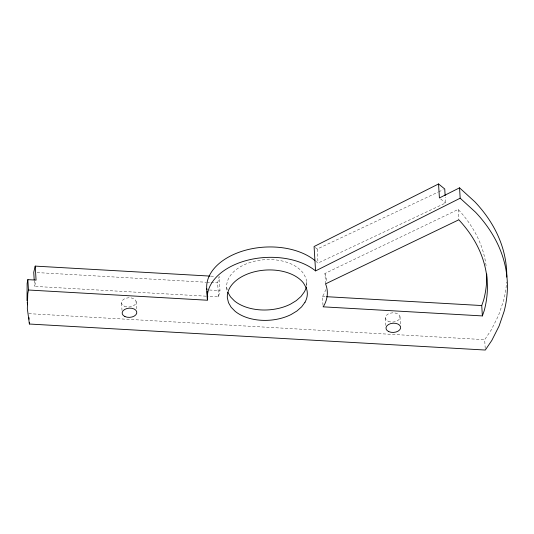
<?xml version="1.0" encoding="UTF-8"?>
<svg xmlns="http://www.w3.org/2000/svg" width="534" height="534" viewBox="0 0 534 534"><rect width="100%" height="100%" fill="white"/><g stroke="black" fill="none" stroke-linecap="round" stroke-linejoin="round"><path stroke-width="0.4" stroke-dasharray="2.67 2" d="M206.017 296.176L34.59 286.398L35.885 280.897M218.499 296.891L217.645 282.887L219.12 276.605L219.975 290.609L218.499 296.891L206.852 296.223M485.219 348.448L484.678 339.671L491.187 330.045L498.449 315.667L503.475 300.996A240.367 150.942 -3.5 0 0 506.579 282.039M322.983 305.234L322.443 296.457L323.177 295.462A60.088 37.734 -3.5 0 0 325.653 289.648M325.56 283.868L324.926 273.495L458.179 209.428A220.335 138.359 -3.5 0 1 486.22 266.873M315.314 247.536L317.169 249.044L437.947 192.193M438.701 191.833L443.233 189.703M315.554 261.033L318.03 263.048L445.596 202.993L445.243 197.233M210.797 276.131L214.962 276.372M37.066 272.58L205.99 282.226M206.825 282.272L210.156 282.459M210.983 282.506L217.645 282.887M209.415 290.009L219.975 290.609M322.443 296.457L325.767 296.65M28.769 313.652L484.678 339.671M440.643 198.968L445.596 202.993M306.429 286.224A40.063 25.158 -3.5 0 0 305.508 277.259L302.878 272.707A40.063 25.158 -3.5 0 0 257.001 260.705A40.063 25.158 -3.5 0 0 226.716 287.472L227.384 290.329M458.179 209.428L458.813 219.801M399.979 316.649L400.56 326.227M385.401 318.237L385.835 325.42M317.169 249.044L318.03 263.048M306.649 282.099L306.896 286.091M226.716 287.472L226.957 291.464M136.137 301.59L136.577 308.772M121.558 303.178L121.999 310.361M34.243 280.63L34.59 286.398M324.926 273.495A60.088 37.734 -3.5 0 1 326.634 280.757M124.282 306.169A7.342 4.612 -3.5 0 0 136.103 302.798A7.342 4.612 -3.5 0 0 126.157 298.186A7.342 4.612 -3.5 0 0 124.282 306.169M388.118 321.228A7.342 4.612 -3.5 0 0 399.946 317.857A7.342 4.612 -3.5 0 0 390 313.244A7.342 4.612 -3.5 0 0 388.118 321.228"/><path stroke-width="0.8" d="M209.969 276.085L35.217 266.112L36.072 280.11L27.841 279.642L27.141 283.407L27.014 300.702M28.476 290.015L27.775 293.78L27.334 308.625L29.403 324.025L485.313 350.044L491.821 340.418L499.083 326.04L504.109 311.369A240.367 150.942 -3.5 0 0 475.527 212.212L460.181 198.207L459.547 187.834L439.409 197.96L438.548 183.956L314.079 246.528L315.567 270.905A60.088 37.734 -3.5 0 0 247.155 260.325A60.088 37.734 -3.5 0 0 207.366 299.187L207.613 300.241L28.476 290.015L27.841 279.642M35.217 266.112L33.735 272.393L34.189 279.803M482.369 315.921L484.164 310.821A220.335 138.359 -3.5 0 0 458.813 219.801L325.56 283.868A60.088 37.734 -3.5 0 1 323.811 305.835L323.083 306.83L482.369 315.921L481.735 305.548L483.53 300.448A220.335 138.359 -3.5 0 0 486.728 274.049M315.567 270.905L460.181 198.207M326.594 296.697L481.735 305.548M459.547 187.834L474.893 201.839A240.367 150.942 -3.5 0 1 506.766 277.086M438.548 183.956L444.742 188.996L445.142 195.584M227.858 292.318L230.488 296.871L234.513 300.956A40.063 25.158 -3.5 0 0 290.483 304.153L296.303 300.622L300.982 296.49L304.347 291.904A40.063 25.158 -3.5 0 0 306.256 287.045M314.933 260.532A60.088 37.734 -3.5 0 0 246.521 249.952A60.088 37.734 -3.5 0 0 206.731 288.814L206.978 289.869M27.221 302.337L27.534 304.787M207.072 291.464L207.466 297.845M206.731 288.814L207.366 299.187M29.01 317.637L29.11 319.232M29.303 322.423L29.403 324.025M304.981 302.277L301.617 306.863L296.937 310.995L291.117 314.526A40.063 25.158 -3.5 0 1 235.147 311.329L231.122 307.244L228.492 302.691L227.351 297.845A40.063 25.158 -3.5 0 1 257.635 271.078A40.063 25.158 -3.5 0 1 303.512 283.08L306.142 287.632A40.063 25.158 -3.5 0 1 304.981 302.277M388.752 331.601A7.342 4.612 -3.5 0 0 400.58 328.23A7.342 4.612 -3.5 0 0 390.634 323.617A7.342 4.612 -3.5 0 0 388.752 331.601M124.916 316.542A7.342 4.612 -3.5 0 0 136.737 313.171A7.342 4.612 -3.5 0 0 126.792 308.559A7.342 4.612 -3.5 0 0 124.916 316.542"/></g></svg>
